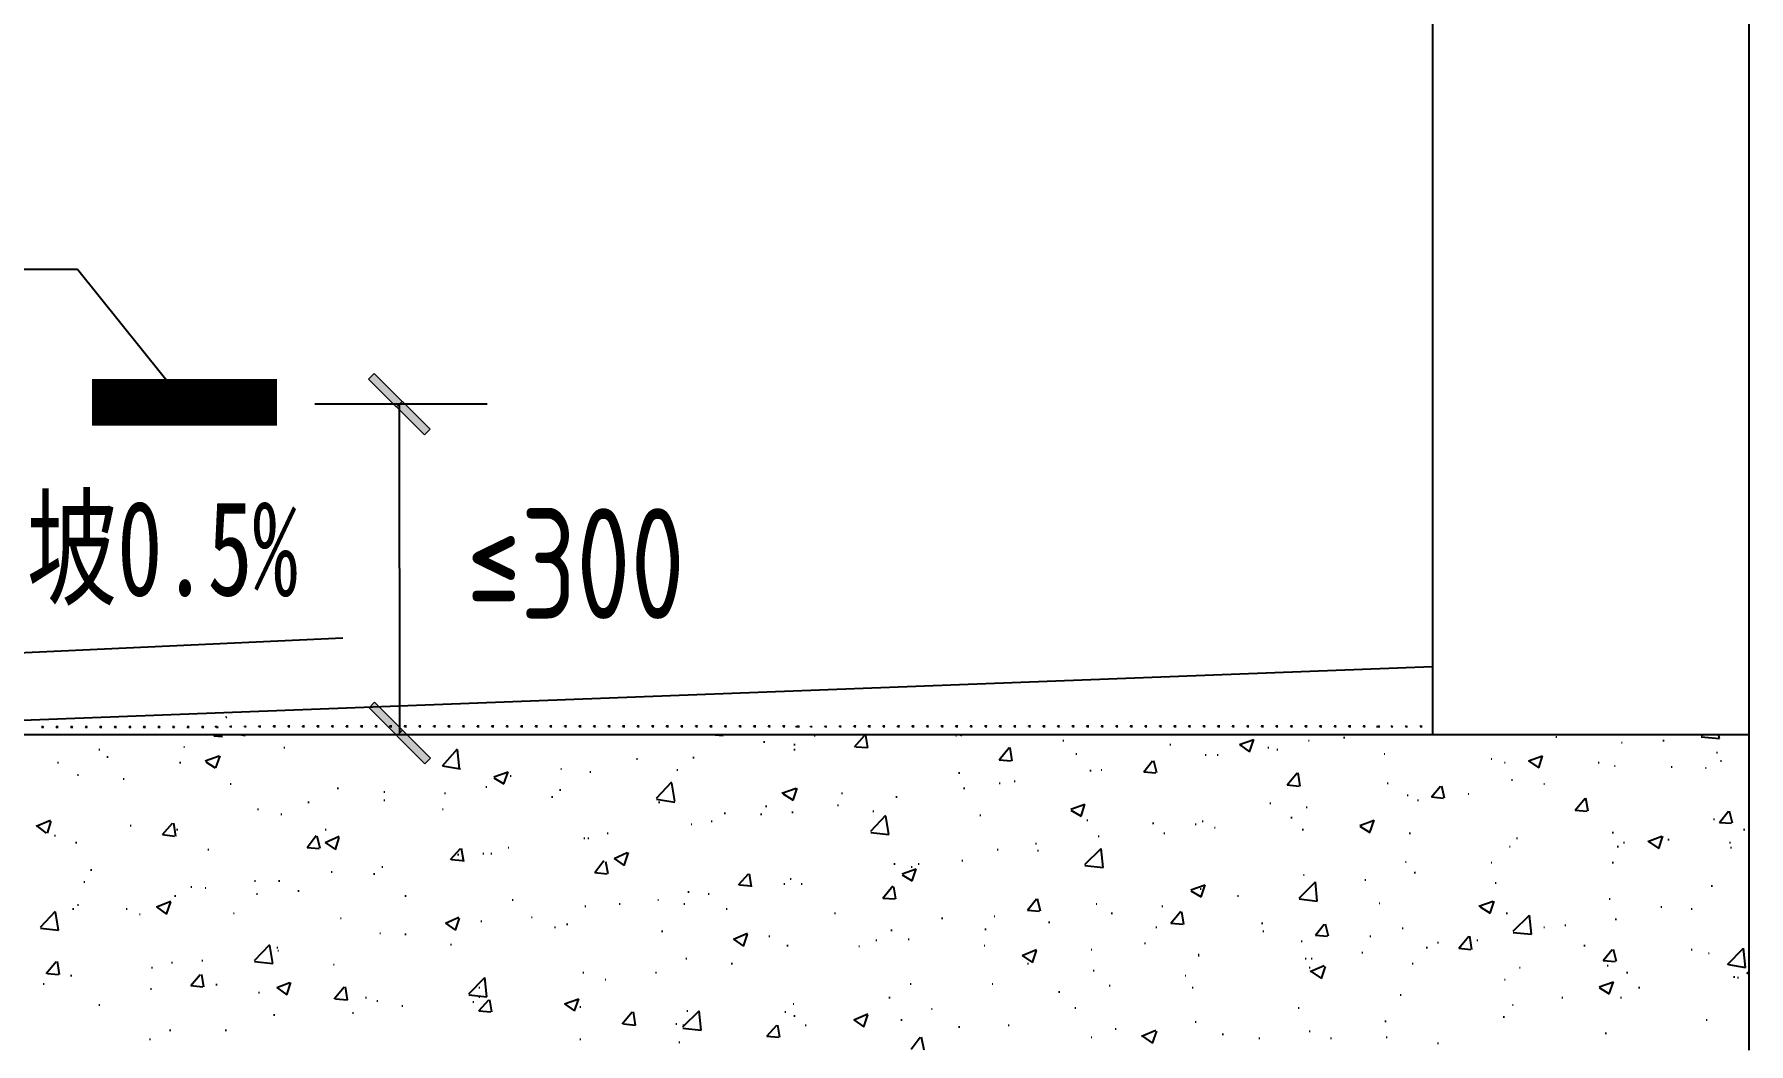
# Model space of a CAD drawing. Extents: x 2969 to 3809, y -1283 to -33.
# Drawn here: x 3132.9 to 3187.1, y -129.2 to -97.2 of the extents above; entities that cross this region are included whole.
import ezdxf
from ezdxf.enums import TextEntityAlignment as Align

# ---------------------------------------------------------------- set-up
doc = ezdxf.new("R2010")
doc.units = 0
doc.header["$LTSCALE"] = 10
for name, color, linetype in [('填充', 8, 'Continuous'), ('尺寸标注', 1, 'Continuous'), ('文字', 3, 'Continuous'), ('标注引线', 3, 'Continuous'), ('爬梯', 4, 'Continuous'), ('轮廓', 7, 'Continuous')]:
    doc.layers.add(name, color=color, linetype=linetype)
doc.styles.add('GJ', font='tssdeng.shx', dxfattribs={"width": 0.75, "bigfont": 'hztxt.shx'})
doc.styles.add('HZTXT', font='仿宋_GB2312_0.ttf', dxfattribs={"width": 0.6, "height": 1.25})

# ---------------------------------------------------------------- blocks, each defined once
blk = doc.blocks.new('K-建筑标记')
at = {"lineweight": 5}
blk.add_hatch(color=256, dxfattribs=at).paths.add_polyline_path([(0.972, 0.795), (0.795, 0.972), (-0.972, -0.795), (-0.795, -0.972)])
blk.add_lwpolyline([(-0.795, -0.972), (-0.972, -0.795), (0.795, 0.972), (0.972, 0.795)], close=True, dxfattribs=at)
blk.add_lwpolyline([(0.088, -0.088), (-0.088, 0.088)], dxfattribs=at)

msp = doc.modelspace()

# ---------------------------------------------------------------- linework, layer by layer
at = {"layer": '填充'}
for p, q in [((3133.099, -119.15), (3133.09, -119.134)), ((3133.09, -119.152), (3133.148, -119.152)), ((3133.112, -119.138), (3133.112, -119.115)), ((3133.119, -119.138), (3133.119, -119.11)), ((3133.126, -119.138), (3133.126, -119.115)), ((3133.132, -119.146), (3133.141, -119.131)), ((3133.56, -119.15), (3133.551, -119.134)), ((3133.551, -119.152), (3133.608, -119.152)), ((3133.572, -119.138), (3133.572, -119.115)), ((3133.58, -119.138), (3133.58, -119.11)), ((3133.587, -119.138), (3133.587, -119.115)), ((3133.593, -119.146), (3133.602, -119.131)), ((3134.02, -119.15), (3134.011, -119.134)), ((3134.011, -119.152), (3134.069, -119.152)), ((3134.033, -119.138), (3134.033, -119.115)), ((3134.04, -119.138), (3134.04, -119.11)), ((3134.047, -119.138), (3134.047, -119.115)), ((3134.053, -119.146), (3134.063, -119.131)), ((3134.481, -119.15), (3134.472, -119.134)), ((3134.472, -119.152), (3134.53, -119.152)), ((3134.494, -119.138), (3134.494, -119.115)), ((3134.501, -119.138), (3134.501, -119.11)), ((3134.508, -119.138), (3134.508, -119.115)), ((3134.514, -119.146), (3134.523, -119.131)), ((3134.942, -119.15), (3134.932, -119.134)), ((3134.933, -119.152), (3134.99, -119.152)), ((3134.954, -119.138), (3134.954, -119.115)), ((3134.961, -119.138), (3134.961, -119.11)), ((3134.969, -119.138), (3134.969, -119.115)), ((3134.975, -119.146), (3134.984, -119.131)), ((3135.402, -119.15), (3135.393, -119.134)), ((3135.393, -119.152), (3135.451, -119.152)), ((3135.415, -119.138), (3135.415, -119.115)), ((3135.422, -119.138), (3135.422, -119.11)), ((3135.429, -119.138), (3135.429, -119.115)), ((3135.435, -119.146), (3135.444, -119.131)), ((3135.863, -119.15), (3135.854, -119.134)), ((3135.854, -119.152), (3135.911, -119.152)), ((3135.875, -119.138), (3135.875, -119.115)), ((3135.883, -119.138), (3135.883, -119.11)), ((3135.89, -119.138), (3135.89, -119.115)), ((3135.896, -119.146), (3135.905, -119.131)), ((3136.323, -119.15), (3136.314, -119.134)), ((3136.314, -119.152), (3136.372, -119.152)), ((3136.336, -119.138), (3136.336, -119.115)), ((3136.343, -119.138), (3136.343, -119.11)), ((3136.35, -119.138), (3136.35, -119.115)), ((3136.356, -119.146), (3136.366, -119.131)), ((3136.784, -119.15), (3136.775, -119.134)), ((3136.775, -119.152), (3136.833, -119.152)), ((3136.797, -119.138), (3136.797, -119.115)), ((3136.804, -119.138), (3136.804, -119.11)), ((3136.811, -119.138), (3136.811, -119.115)), ((3136.817, -119.146), (3136.826, -119.131)), ((3137.245, -119.15), (3137.235, -119.134)), ((3137.236, -119.152), (3137.293, -119.152)), ((3137.257, -119.138), (3137.257, -119.115)), ((3137.264, -119.138), (3137.264, -119.11)), ((3137.272, -119.138), (3137.272, -119.115)), ((3137.278, -119.146), (3137.287, -119.131)), ((3137.705, -119.15), (3137.696, -119.134)), ((3137.696, -119.152), (3137.754, -119.152)), ((3137.718, -119.138), (3137.718, -119.115)), ((3137.725, -119.138), (3137.725, -119.11)), ((3137.732, -119.138), (3137.732, -119.115)), ((3137.738, -119.146), (3137.748, -119.131)), ((3138.166, -119.15), (3138.157, -119.134)), ((3138.157, -119.152), (3138.214, -119.152)), ((3138.178, -119.138), (3138.178, -119.115)), ((3138.186, -119.138), (3138.186, -119.11)), ((3138.193, -119.138), (3138.193, -119.115)), ((3138.199, -119.146), (3138.208, -119.131)), ((3138.581, -119.126), (3138.639, -119.126)), ((3138.591, -119.124), (3138.589, -119.121)), ((3138.627, -119.15), (3138.617, -119.134)), ((3138.617, -119.152), (3138.675, -119.152)), ((3138.639, -119.138), (3138.639, -119.126)), ((3138.646, -119.138), (3138.646, -119.129)), ((3138.653, -119.138), (3138.653, -119.133)), ((3138.66, -119.146), (3138.664, -119.138)), ((3138.946, -118.847), (3138.924, -118.847)), ((3138.925, -118.834), (3138.925, -118.811)), ((3138.937, -118.845), (3138.946, -118.829)), ((3139.042, -119.126), (3139.1, -119.126)), ((3139.051, -119.124), (3139.045, -119.113)), ((3139.084, -119.12), (3139.089, -119.112)), ((3139.512, -119.124), (3139.503, -119.108)), ((3139.503, -119.126), (3139.56, -119.126)), ((3139.524, -119.112), (3139.524, -119.105)), ((3139.531, -119.112), (3139.531, -119.105)), ((3139.539, -119.112), (3139.539, -119.105)), ((3139.545, -119.12), (3139.554, -119.104)), ((3139.972, -119.124), (3139.963, -119.108)), ((3139.963, -119.126), (3140.021, -119.126)), ((3139.985, -119.112), (3139.985, -119.097)), ((3139.992, -119.112), (3139.992, -119.097)), ((3139.999, -119.112), (3139.999, -119.097)), ((3140.005, -119.12), (3140.015, -119.104)), ((3140.433, -119.124), (3140.424, -119.108)), ((3140.424, -119.126), (3140.481, -119.126)), ((3140.445, -119.112), (3140.445, -119.089)), ((3140.453, -119.112), (3140.453, -119.089)), ((3140.46, -119.112), (3140.46, -119.089)), ((3140.466, -119.12), (3140.475, -119.104)), ((3140.894, -119.124), (3140.884, -119.108)), ((3140.885, -119.126), (3140.942, -119.126)), ((3140.906, -119.112), (3140.906, -119.089)), ((3140.913, -119.112), (3140.913, -119.084)), ((3140.92, -119.112), (3140.92, -119.089)), ((3140.927, -119.12), (3140.936, -119.104)), ((3141.354, -119.124), (3141.345, -119.108)), ((3141.345, -119.126), (3141.403, -119.126)), ((3141.367, -119.112), (3141.367, -119.089)), ((3141.374, -119.112), (3141.374, -119.084)), ((3141.381, -119.112), (3141.381, -119.089)), ((3141.387, -119.12), (3141.396, -119.104)), ((3141.815, -119.124), (3141.806, -119.108)), ((3141.806, -119.126), (3141.863, -119.126)), ((3141.827, -119.112), (3141.827, -119.089)), ((3141.835, -119.112), (3141.835, -119.084)), ((3141.842, -119.112), (3141.842, -119.089)), ((3141.848, -119.12), (3141.857, -119.104)), ((3142.275, -119.124), (3142.266, -119.108)), ((3142.266, -119.126), (3142.324, -119.126)), ((3142.288, -119.112), (3142.288, -119.089)), ((3142.295, -119.112), (3142.295, -119.084)), ((3142.302, -119.112), (3142.302, -119.089)), ((3142.308, -119.12), (3142.318, -119.104)), ((3142.736, -119.124), (3142.727, -119.108)), ((3142.727, -119.126), (3142.785, -119.126)), ((3142.749, -119.112), (3142.749, -119.089)), ((3142.756, -119.112), (3142.756, -119.084)), ((3142.763, -119.112), (3142.763, -119.089)), ((3142.769, -119.12), (3142.778, -119.104)), ((3143.197, -119.124), (3143.187, -119.108)), ((3143.188, -119.126), (3143.245, -119.126)), ((3143.209, -119.112), (3143.209, -119.089)), ((3143.216, -119.112), (3143.216, -119.084)), ((3143.224, -119.112), (3143.224, -119.089)), ((3143.23, -119.12), (3143.239, -119.104)), ((3143.657, -119.124), (3143.648, -119.108)), ((3143.648, -119.126), (3143.706, -119.126)), ((3143.67, -119.112), (3143.67, -119.089)), ((3143.677, -119.112), (3143.677, -119.084)), ((3143.684, -119.112), (3143.684, -119.089)), ((3143.69, -119.12), (3143.699, -119.104)), ((3144.118, -119.124), (3144.109, -119.108)), ((3144.109, -119.126), (3144.166, -119.126)), ((3144.13, -119.112), (3144.13, -119.089)), ((3144.138, -119.112), (3144.138, -119.084)), ((3144.145, -119.112), (3144.145, -119.089)), ((3144.151, -119.12), (3144.16, -119.104)), ((3144.578, -119.124), (3144.569, -119.108)), ((3144.569, -119.126), (3144.627, -119.126)), ((3144.591, -119.112), (3144.591, -119.089)), ((3144.598, -119.112), (3144.598, -119.084)), ((3144.605, -119.112), (3144.605, -119.089)), ((3144.611, -119.12), (3144.621, -119.104)), ((3145.039, -119.124), (3145.03, -119.108)), ((3145.03, -119.126), (3145.088, -119.126)), ((3145.052, -119.112), (3145.052, -119.089)), ((3145.059, -119.112), (3145.059, -119.084)), ((3145.066, -119.112), (3145.066, -119.089)), ((3145.072, -119.12), (3145.081, -119.104)), ((3145.5, -119.124), (3145.49, -119.108)), ((3145.491, -119.126), (3145.548, -119.126)), ((3145.512, -119.112), (3145.512, -119.089)), ((3145.519, -119.112), (3145.519, -119.084)), ((3145.527, -119.112), (3145.527, -119.089)), ((3145.533, -119.12), (3145.542, -119.104)), ((3145.96, -119.124), (3145.951, -119.108)), ((3145.951, -119.126), (3146.009, -119.126)), ((3145.973, -119.112), (3145.973, -119.089)), ((3145.98, -119.112), (3145.98, -119.084)), ((3145.987, -119.112), (3145.987, -119.089)), ((3145.993, -119.12), (3146.002, -119.104)), ((3146.421, -119.124), (3146.412, -119.108)), ((3146.412, -119.126), (3146.469, -119.126)), ((3146.433, -119.112), (3146.433, -119.089)), ((3146.441, -119.112), (3146.441, -119.084)), ((3146.448, -119.112), (3146.448, -119.089)), ((3146.454, -119.12), (3146.463, -119.104)), ((3146.881, -119.124), (3146.872, -119.108)), ((3146.872, -119.126), (3146.93, -119.126)), ((3146.894, -119.112), (3146.894, -119.089)), ((3146.901, -119.112), (3146.901, -119.084)), ((3146.908, -119.112), (3146.908, -119.089)), ((3146.914, -119.12), (3146.924, -119.104)), ((3147.342, -119.124), (3147.333, -119.108)), ((3147.333, -119.126), (3147.391, -119.126)), ((3147.355, -119.112), (3147.355, -119.089)), ((3147.362, -119.112), (3147.362, -119.084)), ((3147.369, -119.112), (3147.369, -119.089)), ((3147.375, -119.12), (3147.384, -119.104)), ((3147.803, -119.124), (3147.793, -119.108)), ((3147.794, -119.126), (3147.851, -119.126)), ((3147.815, -119.112), (3147.815, -119.089)), ((3147.822, -119.112), (3147.822, -119.084)), ((3147.83, -119.112), (3147.83, -119.089)), ((3147.836, -119.12), (3147.845, -119.104)), ((3148.263, -119.124), (3148.254, -119.108)), ((3148.254, -119.126), (3148.312, -119.126)), ((3148.276, -119.112), (3148.276, -119.089)), ((3148.283, -119.112), (3148.283, -119.084)), ((3148.29, -119.112), (3148.29, -119.089)), ((3148.296, -119.12), (3148.306, -119.104)), ((3148.724, -119.124), (3148.715, -119.108)), ((3148.715, -119.126), (3148.772, -119.126)), ((3148.736, -119.112), (3148.736, -119.089)), ((3148.744, -119.112), (3148.744, -119.084)), ((3148.751, -119.112), (3148.751, -119.089)), ((3148.757, -119.12), (3148.766, -119.104)), ((3149.185, -119.124), (3149.175, -119.108)), ((3149.175, -119.126), (3149.233, -119.126)), ((3149.197, -119.112), (3149.197, -119.089)), ((3149.204, -119.112), (3149.204, -119.084)), ((3149.211, -119.112), (3149.211, -119.089)), ((3149.218, -119.12), (3149.227, -119.104)), ((3149.645, -119.124), (3149.636, -119.108)), ((3149.636, -119.126), (3149.694, -119.126)), ((3149.658, -119.112), (3149.658, -119.089)), ((3149.665, -119.112), (3149.665, -119.084)), ((3149.672, -119.112), (3149.672, -119.089)), ((3149.678, -119.12), (3149.687, -119.104)), ((3150.106, -119.124), (3150.097, -119.108)), ((3150.097, -119.126), (3150.154, -119.126)), ((3150.118, -119.112), (3150.118, -119.089)), ((3150.125, -119.112), (3150.125, -119.084)), ((3150.133, -119.112), (3150.133, -119.089)), ((3150.139, -119.12), (3150.148, -119.104)), ((3150.566, -119.124), (3150.557, -119.108)), ((3150.557, -119.126), (3150.615, -119.126)), ((3150.579, -119.112), (3150.579, -119.089)), ((3150.586, -119.112), (3150.586, -119.084)), ((3150.593, -119.112), (3150.593, -119.089)), ((3150.599, -119.12), (3150.609, -119.104)), ((3151.027, -119.124), (3151.018, -119.108)), ((3151.018, -119.126), (3151.075, -119.126)), ((3151.039, -119.112), (3151.039, -119.089)), ((3151.047, -119.112), (3151.047, -119.084)), ((3151.054, -119.112), (3151.054, -119.089)), ((3151.06, -119.12), (3151.069, -119.104)), ((3151.488, -119.124), (3151.478, -119.108)), ((3151.478, -119.126), (3151.536, -119.126)), ((3151.5, -119.112), (3151.5, -119.089)), ((3151.507, -119.112), (3151.507, -119.084)), ((3151.514, -119.112), (3151.514, -119.089)), ((3151.521, -119.12), (3151.53, -119.104)), ((3151.948, -119.124), (3151.939, -119.108)), ((3151.939, -119.126), (3151.997, -119.126)), ((3151.961, -119.112), (3151.961, -119.089)), ((3151.968, -119.112), (3151.968, -119.084)), ((3151.975, -119.112), (3151.975, -119.089)), ((3151.981, -119.12), (3151.99, -119.104)), ((3152.409, -119.124), (3152.4, -119.108)), ((3152.4, -119.126), (3152.457, -119.126)), ((3152.421, -119.112), (3152.421, -119.089)), ((3152.428, -119.112), (3152.428, -119.084)), ((3152.436, -119.112), (3152.436, -119.089)), ((3152.442, -119.12), (3152.451, -119.104)), ((3152.869, -119.124), (3152.86, -119.108)), ((3152.86, -119.126), (3152.918, -119.126)), ((3152.882, -119.112), (3152.882, -119.089)), ((3152.889, -119.112), (3152.889, -119.084)), ((3152.896, -119.112), (3152.896, -119.089)), ((3152.902, -119.12), (3152.912, -119.104)), ((3153.33, -119.124), (3153.321, -119.108)), ((3153.321, -119.126), (3153.378, -119.126)), ((3153.343, -119.112), (3153.343, -119.089)), ((3153.35, -119.112), (3153.35, -119.084)), ((3153.357, -119.112), (3153.357, -119.089)), ((3153.363, -119.12), (3153.372, -119.104)), ((3153.791, -119.124), (3153.781, -119.108)), ((3153.782, -119.126), (3153.839, -119.126)), ((3153.803, -119.112), (3153.803, -119.089)), ((3153.81, -119.112), (3153.81, -119.084)), ((3153.818, -119.112), (3153.818, -119.089)), ((3153.824, -119.12), (3153.833, -119.104)), ((3154.251, -119.124), (3154.242, -119.108)), ((3154.242, -119.126), (3154.3, -119.126)), ((3154.264, -119.112), (3154.264, -119.089)), ((3154.271, -119.112), (3154.271, -119.084)), ((3154.278, -119.112), (3154.278, -119.089)), ((3154.284, -119.12), (3154.293, -119.104)), ((3154.712, -119.124), (3154.703, -119.108)), ((3154.703, -119.126), (3154.76, -119.126)), ((3154.724, -119.112), (3154.724, -119.089)), ((3154.732, -119.112), (3154.732, -119.084)), ((3154.739, -119.112), (3154.739, -119.089)), ((3154.745, -119.12), (3154.754, -119.104)), ((3155.172, -119.124), (3155.163, -119.108)), ((3155.163, -119.126), (3155.221, -119.126)), ((3155.185, -119.112), (3155.185, -119.089)), ((3155.192, -119.112), (3155.192, -119.084)), ((3155.199, -119.112), (3155.199, -119.089)), ((3155.205, -119.12), (3155.215, -119.104)), ((3155.633, -119.124), (3155.624, -119.108)), ((3155.624, -119.126), (3155.682, -119.126)), ((3155.646, -119.112), (3155.646, -119.089)), ((3155.653, -119.112), (3155.653, -119.084)), ((3155.66, -119.112), (3155.66, -119.089)), ((3155.666, -119.12), (3155.675, -119.104)), ((3156.094, -119.124), (3156.084, -119.108)), ((3156.085, -119.126), (3156.142, -119.126)), ((3156.106, -119.112), (3156.106, -119.089)), ((3156.113, -119.112), (3156.113, -119.084)), ((3156.121, -119.112), (3156.121, -119.089)), ((3156.127, -119.12), (3156.136, -119.104)), ((3156.554, -119.124), (3156.545, -119.108)), ((3156.545, -119.126), (3156.603, -119.126)), ((3156.567, -119.112), (3156.567, -119.089)), ((3156.574, -119.112), (3156.574, -119.084)), ((3156.581, -119.112), (3156.581, -119.089)), ((3156.587, -119.12), (3156.596, -119.104)), ((3156.948, -119.126), (3157.006, -119.126)), ((3156.957, -119.124), (3156.956, -119.121)), ((3157.015, -119.124), (3157.006, -119.108)), ((3157.006, -119.126), (3157.063, -119.126)), ((3157.027, -119.112), (3157.027, -119.1)), ((3157.035, -119.112), (3157.035, -119.103)), ((3157.042, -119.112), (3157.042, -119.107)), ((3157.048, -119.12), (3157.053, -119.112)), ((3157.409, -119.126), (3157.466, -119.126)), ((3157.418, -119.124), (3157.412, -119.113)), ((3157.451, -119.12), (3157.455, -119.112)), ((3157.878, -119.124), (3157.869, -119.108)), ((3157.869, -119.126), (3157.927, -119.126)), ((3157.891, -119.112), (3157.891, -119.105)), ((3157.898, -119.112), (3157.898, -119.105)), ((3157.905, -119.112), (3157.905, -119.105)), ((3157.912, -119.12), (3157.921, -119.104)), ((3158.339, -119.124), (3158.33, -119.108)), ((3158.33, -119.126), (3158.388, -119.126)), ((3158.352, -119.112), (3158.352, -119.097)), ((3158.359, -119.112), (3158.359, -119.097)), ((3158.366, -119.112), (3158.366, -119.097)), ((3158.372, -119.12), (3158.381, -119.104)), ((3158.8, -119.124), (3158.79, -119.108)), ((3158.791, -119.126), (3158.848, -119.126)), ((3158.812, -119.112), (3158.812, -119.089)), ((3158.819, -119.112), (3158.819, -119.089)), ((3158.827, -119.112), (3158.827, -119.089)), ((3158.833, -119.12), (3158.842, -119.104)), ((3159.26, -119.124), (3159.251, -119.108)), ((3159.251, -119.126), (3159.309, -119.126)), ((3159.273, -119.112), (3159.273, -119.089)), ((3159.28, -119.112), (3159.28, -119.084)), ((3159.287, -119.112), (3159.287, -119.089)), ((3159.293, -119.12), (3159.303, -119.104)), ((3159.721, -119.124), (3159.712, -119.108)), ((3159.712, -119.126), (3159.769, -119.126)), ((3159.733, -119.112), (3159.733, -119.089)), ((3159.741, -119.112), (3159.741, -119.084)), ((3159.748, -119.112), (3159.748, -119.089)), ((3159.754, -119.12), (3159.763, -119.104)), ((3160.182, -119.124), (3160.172, -119.108)), ((3160.172, -119.126), (3160.23, -119.126)), ((3160.194, -119.112), (3160.194, -119.089)), ((3160.201, -119.112), (3160.201, -119.084)), ((3160.208, -119.112), (3160.208, -119.089)), ((3160.215, -119.12), (3160.224, -119.104)), ((3160.642, -119.124), (3160.633, -119.108)), ((3160.633, -119.126), (3160.691, -119.126)), ((3160.655, -119.112), (3160.655, -119.089)), ((3160.662, -119.112), (3160.662, -119.084)), ((3160.669, -119.112), (3160.669, -119.089)), ((3160.675, -119.12), (3160.684, -119.104)), ((3161.103, -119.124), (3161.094, -119.108)), ((3161.094, -119.126), (3161.151, -119.126)), ((3161.115, -119.112), (3161.115, -119.089)), ((3161.122, -119.112), (3161.122, -119.084)), ((3161.13, -119.112), (3161.13, -119.089)), ((3161.136, -119.12), (3161.145, -119.104)), ((3161.563, -119.124), (3161.554, -119.108)), ((3161.554, -119.126), (3161.612, -119.126)), ((3161.576, -119.112), (3161.576, -119.089)), ((3161.583, -119.112), (3161.583, -119.084)), ((3161.59, -119.112), (3161.59, -119.089)), ((3161.596, -119.12), (3161.606, -119.104)), ((3162.024, -119.124), (3162.015, -119.108)), ((3162.015, -119.126), (3162.072, -119.126)), ((3162.036, -119.112), (3162.036, -119.089)), ((3162.044, -119.112), (3162.044, -119.084)), ((3162.051, -119.112), (3162.051, -119.089)), ((3162.057, -119.12), (3162.066, -119.104)), ((3162.485, -119.124), (3162.475, -119.108)), ((3162.475, -119.126), (3162.533, -119.126)), ((3162.497, -119.112), (3162.497, -119.089)), ((3162.504, -119.112), (3162.504, -119.084)), ((3162.511, -119.112), (3162.511, -119.089)), ((3162.518, -119.12), (3162.527, -119.104)), ((3162.945, -119.124), (3162.936, -119.108)), ((3162.936, -119.126), (3162.994, -119.126)), ((3162.958, -119.112), (3162.958, -119.089)), ((3162.965, -119.112), (3162.965, -119.084)), ((3162.972, -119.112), (3162.972, -119.089)), ((3162.978, -119.12), (3162.987, -119.104)), ((3163.406, -119.124), (3163.397, -119.108)), ((3163.397, -119.126), (3163.454, -119.126)), ((3163.418, -119.112), (3163.418, -119.089)), ((3163.425, -119.112), (3163.425, -119.084)), ((3163.433, -119.112), (3163.433, -119.089)), ((3163.439, -119.12), (3163.448, -119.104)), ((3163.866, -119.124), (3163.857, -119.108)), ((3163.857, -119.126), (3163.915, -119.126)), ((3163.879, -119.112), (3163.879, -119.089)), ((3163.886, -119.112), (3163.886, -119.084)), ((3163.893, -119.112), (3163.893, -119.089)), ((3163.899, -119.12), (3163.909, -119.104)), ((3164.327, -119.124), (3164.318, -119.108)), ((3164.318, -119.126), (3164.375, -119.126)), ((3164.34, -119.112), (3164.34, -119.089)), ((3164.347, -119.112), (3164.347, -119.084)), ((3164.354, -119.112), (3164.354, -119.089)), ((3164.36, -119.12), (3164.369, -119.104)), ((3164.788, -119.124), (3164.778, -119.108)), ((3164.779, -119.126), (3164.836, -119.126)), ((3164.8, -119.112), (3164.8, -119.089)), ((3164.807, -119.112), (3164.807, -119.084)), ((3164.815, -119.112), (3164.815, -119.089)), ((3164.821, -119.12), (3164.83, -119.104)), ((3165.248, -119.124), (3165.239, -119.108)), ((3165.239, -119.126), (3165.297, -119.126)), ((3165.261, -119.112), (3165.261, -119.089)), ((3165.268, -119.112), (3165.268, -119.084)), ((3165.275, -119.112), (3165.275, -119.089)), ((3165.281, -119.12), (3165.29, -119.104)), ((3165.709, -119.124), (3165.7, -119.108)), ((3165.7, -119.126), (3165.757, -119.126)), ((3165.721, -119.112), (3165.721, -119.089)), ((3165.729, -119.112), (3165.729, -119.084)), ((3165.736, -119.112), (3165.736, -119.089)), ((3165.742, -119.12), (3165.751, -119.104)), ((3166.169, -119.124), (3166.16, -119.108)), ((3166.16, -119.126), (3166.218, -119.126)), ((3166.182, -119.112), (3166.182, -119.089)), ((3166.189, -119.112), (3166.189, -119.084)), ((3166.196, -119.112), (3166.196, -119.089)), ((3166.202, -119.12), (3166.212, -119.104)), ((3166.63, -119.124), (3166.621, -119.108)), ((3166.621, -119.126), (3166.679, -119.126)), ((3166.643, -119.112), (3166.643, -119.089)), ((3166.65, -119.112), (3166.65, -119.084)), ((3166.657, -119.112), (3166.657, -119.089)), ((3166.663, -119.12), (3166.672, -119.104)), ((3167.091, -119.124), (3167.081, -119.108)), ((3167.082, -119.126), (3167.139, -119.126)), ((3167.103, -119.112), (3167.103, -119.089)), ((3167.11, -119.112), (3167.11, -119.084)), ((3167.118, -119.112), (3167.118, -119.089)), ((3167.124, -119.12), (3167.133, -119.104)), ((3167.551, -119.124), (3167.542, -119.108)), ((3167.542, -119.126), (3167.6, -119.126)), ((3167.564, -119.112), (3167.564, -119.089)), ((3167.571, -119.112), (3167.571, -119.084)), ((3167.578, -119.112), (3167.578, -119.089)), ((3167.584, -119.12), (3167.593, -119.104)), ((3168.012, -119.124), (3168.003, -119.108)), ((3168.003, -119.126), (3168.06, -119.126)), ((3168.024, -119.112), (3168.024, -119.089)), ((3168.032, -119.112), (3168.032, -119.084)), ((3168.039, -119.112), (3168.039, -119.089)), ((3168.045, -119.12), (3168.054, -119.104)), ((3168.472, -119.124), (3168.463, -119.108)), ((3168.463, -119.126), (3168.521, -119.126)), ((3168.485, -119.112), (3168.485, -119.089)), ((3168.492, -119.112), (3168.492, -119.084)), ((3168.499, -119.112), (3168.499, -119.089)), ((3168.505, -119.12), (3168.515, -119.104)), ((3168.933, -119.124), (3168.924, -119.108)), ((3168.924, -119.126), (3168.982, -119.126)), ((3168.946, -119.112), (3168.946, -119.089)), ((3168.953, -119.112), (3168.953, -119.084)), ((3168.96, -119.112), (3168.96, -119.089)), ((3168.966, -119.12), (3168.975, -119.104)), ((3169.394, -119.124), (3169.384, -119.108)), ((3169.385, -119.126), (3169.442, -119.126)), ((3169.406, -119.112), (3169.406, -119.089)), ((3169.413, -119.112), (3169.413, -119.084)), ((3169.421, -119.112), (3169.421, -119.089)), ((3169.427, -119.12), (3169.436, -119.104)), ((3169.854, -119.124), (3169.845, -119.108)), ((3169.845, -119.126), (3169.903, -119.126)), ((3169.867, -119.112), (3169.867, -119.089)), ((3169.874, -119.112), (3169.874, -119.084)), ((3169.881, -119.112), (3169.881, -119.089)), ((3169.887, -119.12), (3169.897, -119.104)), ((3170.315, -119.124), (3170.306, -119.108)), ((3170.306, -119.126), (3170.363, -119.126)), ((3170.327, -119.112), (3170.327, -119.089)), ((3170.335, -119.112), (3170.335, -119.084)), ((3170.342, -119.112), (3170.342, -119.089)), ((3170.348, -119.12), (3170.357, -119.104)), ((3170.775, -119.124), (3170.766, -119.108)), ((3170.766, -119.126), (3170.824, -119.126)), ((3170.788, -119.112), (3170.788, -119.089)), ((3170.795, -119.112), (3170.795, -119.084)), ((3170.802, -119.112), (3170.802, -119.089)), ((3170.809, -119.12), (3170.818, -119.104)), ((3171.236, -119.124), (3171.227, -119.108)), ((3171.227, -119.126), (3171.285, -119.126)), ((3171.249, -119.112), (3171.249, -119.089)), ((3171.256, -119.112), (3171.256, -119.084)), ((3171.263, -119.112), (3171.263, -119.089)), ((3171.269, -119.12), (3171.278, -119.104)), ((3171.697, -119.124), (3171.687, -119.108)), ((3171.688, -119.126), (3171.745, -119.126)), ((3171.709, -119.112), (3171.709, -119.089)), ((3171.716, -119.112), (3171.716, -119.084)), ((3171.724, -119.112), (3171.724, -119.089)), ((3171.73, -119.12), (3171.739, -119.104)), ((3172.157, -119.124), (3172.148, -119.108)), ((3172.148, -119.126), (3172.206, -119.126)), ((3172.17, -119.112), (3172.17, -119.089)), ((3172.177, -119.112), (3172.177, -119.084)), ((3172.184, -119.112), (3172.184, -119.089)), ((3172.19, -119.12), (3172.2, -119.104)), ((3172.618, -119.124), (3172.609, -119.108)), ((3172.609, -119.126), (3172.666, -119.126)), ((3172.63, -119.112), (3172.63, -119.089)), ((3172.638, -119.112), (3172.638, -119.084)), ((3172.645, -119.112), (3172.645, -119.089)), ((3172.651, -119.12), (3172.66, -119.104)), ((3173.079, -119.124), (3173.069, -119.108)), ((3173.069, -119.126), (3173.127, -119.126)), ((3173.091, -119.112), (3173.091, -119.089)), ((3173.098, -119.112), (3173.098, -119.084)), ((3173.105, -119.112), (3173.105, -119.089)), ((3173.112, -119.12), (3173.121, -119.104)), ((3173.539, -119.124), (3173.53, -119.108)), ((3173.53, -119.126), (3173.588, -119.126)), ((3173.552, -119.112), (3173.552, -119.089)), ((3173.559, -119.112), (3173.559, -119.084)), ((3173.566, -119.112), (3173.566, -119.089)), ((3173.572, -119.12), (3173.581, -119.104)), ((3174, -119.124), (3173.991, -119.108)), ((3173.991, -119.126), (3174.048, -119.126)), ((3174.012, -119.112), (3174.012, -119.089)), ((3174.019, -119.112), (3174.019, -119.084)), ((3174.027, -119.112), (3174.027, -119.089)), ((3174.033, -119.12), (3174.042, -119.104)), ((3174.46, -119.124), (3174.451, -119.108)), ((3174.451, -119.126), (3174.509, -119.126)), ((3174.473, -119.112), (3174.473, -119.089)), ((3174.48, -119.112), (3174.48, -119.084)), ((3174.487, -119.112), (3174.487, -119.089)), ((3174.493, -119.12), (3174.503, -119.104)), ((3174.921, -119.124), (3174.912, -119.108)), ((3174.912, -119.126), (3174.969, -119.126)), ((3174.933, -119.112), (3174.933, -119.089)), ((3174.941, -119.112), (3174.941, -119.084)), ((3174.948, -119.112), (3174.948, -119.089)), ((3174.954, -119.12), (3174.963, -119.104)), ((3175.324, -119.124), (3175.382, -119.124)), ((3175.333, -119.122), (3175.331, -119.119)), ((3175.382, -119.124), (3175.372, -119.108)), ((3175.373, -119.126), (3175.43, -119.126)), ((3175.394, -119.112), (3175.394, -119.1)), ((3175.401, -119.112), (3175.401, -119.103)), ((3175.408, -119.112), (3175.408, -119.107)), ((3175.415, -119.12), (3175.419, -119.112)), ((3175.785, -119.124), (3175.842, -119.124)), ((3175.794, -119.122), (3175.787, -119.111)), ((3175.827, -119.119), (3175.831, -119.111)), ((3176.254, -119.122), (3176.245, -119.106)), ((3176.245, -119.124), (3176.303, -119.124)), ((3176.267, -119.111), (3176.267, -119.103)), ((3176.274, -119.111), (3176.274, -119.103)), ((3176.281, -119.111), (3176.281, -119.103)), ((3176.287, -119.119), (3176.297, -119.103)), ((3176.715, -119.122), (3176.706, -119.106)), ((3176.706, -119.124), (3176.763, -119.124)), ((3176.727, -119.111), (3176.727, -119.095)), ((3176.735, -119.111), (3176.735, -119.095)), ((3176.742, -119.111), (3176.742, -119.095)), ((3176.748, -119.119), (3176.757, -119.103)), ((3138.53, -119.424), (3138.805, -119.449)), ((3138.531, -119.422), (3138.568, -119.377))]:
    msp.add_line(p, q, dxfattribs=at)
for points in [[(3134.896, -119.855), (3134.932, -119.855)], [(3137.587, -119.768), (3137.612, -119.768)], [(3139.345, -119.377), (3139.53, -119.414)], [(3139.53, -119.414), (3139.53, -119.377)], [(3140.752, -119.794), (3140.778, -119.794)], [(3145.767, -120.369), (3146.246, -119.83)], [(3146.308, -120.463), (3146.246, -119.855)], [(3154.271, -119.377), (3154.652, -119.414)], [(3154.684, -119.414), (3154.684, -119.377)], [(3155.932, -119.609), (3155.968, -119.609)], [(3156.889, -119.696), (3156.925, -119.696)], [(3156.889, -119.855), (3156.925, -119.855)], [(3157.535, -119.414), (3157.56, -119.414)], [(3158.808, -119.768), (3159.127, -119.414)], [(3158.844, -119.768), (3159.224, -119.794)], [(3159.224, -119.794), (3159.163, -119.414)], [(3162.009, -119.414), (3162.038, -119.414)], [(3162.136, -119.377), (3162.198, -119.414)], [(3162.198, -119.414), (3162.198, -119.377)], [(3163.384, -120.181), (3163.699, -119.794)], [(3163.797, -120.21), (3163.735, -119.794)], [(3165.4, -119.573), (3165.425, -119.573)], [(3168.787, -119.696), (3168.812, -119.696)], [(3170.992, -119.696), (3171.441, -119.537)], [(3170.992, -119.696), (3171.307, -119.928)], [(3171.307, -119.928), (3171.441, -119.537)], [(3171.884, -119.794), (3171.92, -119.794)], [(3172.174, -119.855), (3172.203, -119.855)], [(3173.167, -119.573), (3173.193, -119.573)], [(3174.281, -119.475), (3174.317, -119.475)], [(3180.996, -119.45), (3181.029, -119.45)], [(3183.074, -119.634), (3183.1, -119.634)], [(3184.384, -119.573), (3184.42, -119.573)], [(3185.594, -119.414), (3185.667, -119.377)], [(3185.594, -119.45), (3186.171, -119.511)], [(3186.171, -119.511), (3186.142, -119.377)], [(3133.587, -120.272), (3133.623, -120.272)], [(3135.153, -120.083), (3135.189, -120.083)], [(3137.452, -120.272), (3137.489, -120.272)], [(3138.257, -120.21), (3138.7, -120.051)], [(3138.283, -120.243), (3138.577, -120.438)], [(3138.602, -120.438), (3138.736, -120.051)], [(3145.767, -120.369), (3146.344, -120.463)], [(3151.907, -120.149), (3151.935, -120.149)], [(3153.694, -120.112), (3153.731, -120.112)], [(3163.384, -120.181), (3163.761, -120.21)], [(3165.813, -119.989), (3165.842, -119.989)], [(3167.956, -120.561), (3168.239, -120.21)], [(3168.37, -120.597), (3168.275, -120.21)], [(3169.9, -120.022), (3169.936, -120.022)], [(3170.281, -120.022), (3170.317, -120.022)], [(3175.564, -119.989), (3175.59, -119.989)], [(3178.951, -120.149), (3178.976, -120.149)], [(3179.368, -120.272), (3179.394, -120.272)], [(3180.13, -120.21), (3180.579, -120.051)], [(3180.13, -120.21), (3180.456, -120.438)], [(3180.456, -120.438), (3180.579, -120.051)], [(3182.338, -120.272), (3182.367, -120.272)], [(3182.853, -120.369), (3182.878, -120.369)], [(3184.641, -120.402), (3184.677, -120.402)], [(3186.08, -119.953), (3186.11, -119.953)], [(3186.207, -120.21), (3186.24, -120.21)], [(3134.225, -120.659), (3134.258, -120.659)], [(3135.665, -120.782), (3135.701, -120.782)], [(3139.055, -120.941), (3139.088, -120.941)], [(3147.395, -120.721), (3147.849, -120.561)], [(3147.395, -120.757), (3147.715, -120.941)], [(3147.715, -120.941), (3147.849, -120.561)], [(3147.91, -120.684), (3147.943, -120.684)], [(3149.51, -120.463), (3149.539, -120.463)], [(3150.431, -120.561), (3150.467, -120.561)], [(3152.545, -121.394), (3153.023, -120.88)], [(3153.121, -121.488), (3153.023, -120.916)], [(3153.183, -120.5), (3153.216, -120.5)], [(3162.1, -120.597), (3162.136, -120.597)], [(3163.384, -120.916), (3163.416, -120.916)], [(3163.859, -120.855), (3163.895, -120.855)], [(3166.256, -120.525), (3166.292, -120.525)], [(3166.611, -120.5), (3166.636, -120.5)], [(3167.956, -120.561), (3168.337, -120.597)], [(3172.493, -120.978), (3172.812, -120.597)], [(3172.91, -121.014), (3172.848, -120.597)], [(3175.662, -120.916), (3175.688, -120.916)], [(3179.589, -120.818), (3179.626, -120.818)], [(3180.616, -120.941), (3180.641, -120.941)], [(3185.729, -120.438), (3185.754, -120.438)], [(3142.442, -121.075), (3142.478, -121.075)], [(3143.911, -121.198), (3143.947, -121.198)], [(3143.911, -121.455), (3143.947, -121.455)], [(3145.829, -121.235), (3145.865, -121.235)], [(3147.138, -121.039), (3147.174, -121.039)], [(3149.219, -121.358), (3149.256, -121.358)], [(3149.477, -121.137), (3149.51, -121.137)], [(3152.545, -121.427), (3153.121, -121.517)], [(3156.508, -121.235), (3156.958, -121.075)], [(3156.545, -121.26), (3156.864, -121.455)], [(3156.864, -121.455), (3156.987, -121.075)], [(3158.394, -121.235), (3158.427, -121.235)], [(3160.117, -121.358), (3160.153, -121.358)], [(3162.26, -121.075), (3162.292, -121.075)], [(3172.493, -120.978), (3172.874, -121.014)], [(3176.297, -121.296), (3176.326, -121.296)], [(3176.616, -121.455), (3176.652, -121.455)], [(3177.058, -121.358), (3177.352, -121.014)], [(3177.058, -121.358), (3177.446, -121.394)], [(3177.475, -121.394), (3177.385, -121.014)], [(3178.219, -121.26), (3178.244, -121.26)], [(3181.606, -121.77), (3181.925, -121.394)], [(3182.022, -121.807), (3181.95, -121.394)], [(3139.922, -121.745), (3139.947, -121.745)], [(3140.654, -121.904), (3140.683, -121.904)], [(3141.514, -121.517), (3141.55, -121.517)], [(3145.767, -121.745), (3145.796, -121.745)], [(3152.606, -121.517), (3152.643, -121.517)], [(3154.684, -121.868), (3154.721, -121.868)], [(3155.837, -121.904), (3155.87, -121.904)], [(3155.994, -121.647), (3156.03, -121.647)], [(3156.827, -121.843), (3156.864, -121.843)], [(3158.267, -121.615), (3158.296, -121.615)], [(3159.322, -122.444), (3159.797, -121.93)], [(3159.384, -121.807), (3159.42, -121.807)], [(3159.895, -122.542), (3159.797, -121.966)], [(3162.771, -121.93), (3162.807, -121.93)], [(3165.646, -121.745), (3166.096, -121.586)], [(3165.646, -121.77), (3165.973, -121.966)], [(3165.973, -121.966), (3166.096, -121.586)], [(3171.945, -121.55), (3171.982, -121.55)], [(3172.616, -122.002), (3172.653, -122.002)], [(3173.095, -121.677), (3173.131, -121.677)], [(3181.606, -121.77), (3181.986, -121.807)], [(3186.171, -122.161), (3186.461, -121.807)], [(3186.584, -122.187), (3186.49, -121.807)], [(3132.916, -122.285), (3133.366, -122.089)], [(3132.949, -122.285), (3133.231, -122.505)], [(3133.268, -122.505), (3133.391, -122.125)], [(3133.489, -122.574), (3133.525, -122.574)], [(3135.886, -122.259), (3135.922, -122.259)], [(3136.912, -122.542), (3137.231, -122.187)], [(3136.912, -122.542), (3137.293, -122.603)], [(3137.329, -122.603), (3137.267, -122.187)], [(3137.354, -122.383), (3137.391, -122.383)], [(3141.488, -122.955), (3141.771, -122.574)], [(3142.061, -122.383), (3142.087, -122.383)], [(3150.978, -122.505), (3151.007, -122.505)], [(3153.633, -122.223), (3153.658, -122.223)], [(3154.271, -122.125), (3154.307, -122.125)], [(3159.322, -122.48), (3159.895, -122.542)], [(3166.162, -122.089), (3166.194, -122.089)], [(3168.239, -122.187), (3168.275, -122.187)], [(3168.591, -122.505), (3168.627, -122.505)], [(3169.585, -122.223), (3169.617, -122.223)], [(3169.806, -122.125), (3169.839, -122.125)], [(3170.194, -122.321), (3170.219, -122.321)], [(3172.972, -122.383), (3173.008, -122.383)], [(3174.796, -122.259), (3175.245, -122.089)], [(3174.796, -122.285), (3175.111, -122.48)], [(3175.111, -122.48), (3175.245, -122.089)], [(3176.358, -122.505), (3176.395, -122.505)], [(3182.78, -122.48), (3182.817, -122.48)], [(3185.986, -122.064), (3186.012, -122.064)], [(3186.171, -122.161), (3186.559, -122.187)], [(3186.94, -122.383), (3186.976, -122.383)], [(3134.163, -122.795), (3134.196, -122.795)], [(3138.348, -123.016), (3138.381, -123.016)], [(3141.488, -122.955), (3141.865, -122.991)], [(3141.902, -122.991), (3141.804, -122.603)], [(3142.061, -122.795), (3142.504, -122.603)], [(3142.061, -122.795), (3142.381, -123.016)], [(3142.381, -123.016), (3142.504, -122.639)], [(3146.025, -123.335), (3146.344, -122.991)], [(3146.442, -123.407), (3146.369, -122.991)], [(3147.849, -122.955), (3147.874, -122.955)], [(3150.246, -122.665), (3150.271, -122.665)], [(3150.369, -122.665), (3150.405, -122.665)], [(3151.199, -123.309), (3151.616, -123.114)], [(3151.518, -123.53), (3151.653, -123.114)], [(3163.318, -123.016), (3163.348, -123.016)], [(3164.533, -122.831), (3164.566, -122.831)], [(3164.595, -123.052), (3164.628, -123.052)], [(3166.096, -123.494), (3166.611, -122.991)], [(3166.513, -122.603), (3166.549, -122.603)], [(3166.673, -123.591), (3166.611, -122.991)], [(3179.528, -122.922), (3179.553, -122.922)], [(3179.749, -122.665), (3179.782, -122.665)], [(3182.94, -122.922), (3182.976, -122.922)], [(3183.136, -122.795), (3183.172, -122.795)], [(3183.905, -122.763), (3184.347, -122.603)], [(3183.934, -122.763), (3184.26, -122.991)], [(3184.26, -122.991), (3184.384, -122.603)], [(3184.543, -122.701), (3184.579, -122.701)], [(3186.49, -122.795), (3186.523, -122.795)], [(3186.523, -122.955), (3186.559, -122.955)], [(3134.638, -123.664), (3134.675, -123.664)], [(3143.849, -123.566), (3143.885, -123.566)], [(3146.05, -123.335), (3146.406, -123.371)], [(3146.246, -123.175), (3146.282, -123.175)], [(3147.044, -123.15), (3147.076, -123.15)], [(3147.298, -123.15), (3147.334, -123.15)], [(3150.59, -123.751), (3150.88, -123.371)], [(3151.007, -123.787), (3150.942, -123.407)], [(3151.199, -123.309), (3151.518, -123.53)], [(3160.055, -123.469), (3160.091, -123.469)], [(3160.312, -123.787), (3160.762, -123.628)], [(3160.602, -123.566), (3160.631, -123.566)], [(3160.631, -124.008), (3160.762, -123.628)], [(3160.823, -123.469), (3160.853, -123.469)], [(3162.198, -123.371), (3162.231, -123.371)], [(3166.096, -123.53), (3166.673, -123.591)], [(3176.235, -123.407), (3176.26, -123.407)], [(3178.951, -123.432), (3178.976, -123.432)], [(3182.78, -123.432), (3182.817, -123.432)], [(3134.417, -124.041), (3134.453, -124.041)], [(3137.808, -124.2), (3137.84, -124.2)], [(3139.824, -124.008), (3139.849, -124.008)], [(3140.585, -124.008), (3140.622, -124.008)], [(3142.246, -123.725), (3142.283, -123.725)], [(3143.592, -123.787), (3143.628, -123.787)], [(3150.59, -123.751), (3150.978, -123.787)], [(3155.138, -124.138), (3155.457, -123.787)], [(3155.163, -124.138), (3155.551, -124.167)], [(3155.551, -124.2), (3155.482, -123.787)], [(3156.57, -124.102), (3156.606, -124.102)], [(3156.766, -123.947), (3156.798, -123.947)], [(3157.117, -124.102), (3157.146, -124.102)], [(3159.703, -124.555), (3160.019, -124.167)], [(3160.117, -124.58), (3160.055, -124.2)], [(3160.312, -123.82), (3160.631, -124.008)], [(3169.45, -124.298), (3169.9, -124.138)], [(3169.777, -124.519), (3169.9, -124.138)], [(3172.874, -124.555), (3173.389, -124.041)], [(3173.008, -123.82), (3173.033, -123.82)], [(3173.45, -124.653), (3173.389, -124.041)], [(3174.951, -123.979), (3174.988, -123.979)], [(3176.518, -123.751), (3176.554, -123.751)], [(3179.074, -124.07), (3179.111, -124.07)], [(3185.914, -124.167), (3185.95, -124.167)], [(3136.72, -124.837), (3137.17, -124.653)], [(3137.035, -125.065), (3137.17, -124.678)], [(3137.293, -124.482), (3137.329, -124.482)], [(3138.257, -124.236), (3138.283, -124.236)], [(3139.886, -124.421), (3139.922, -124.421)], [(3141.195, -124.323), (3141.231, -124.323)], [(3144.581, -124.482), (3144.618, -124.482)], [(3147.972, -124.616), (3148.008, -124.616)], [(3151.359, -124.739), (3151.395, -124.739)], [(3152.581, -124.616), (3152.606, -124.616)], [(3153.404, -124.739), (3153.437, -124.739)], [(3153.535, -124.359), (3153.571, -124.359)], [(3154.173, -124.421), (3154.209, -124.421)], [(3159.703, -124.555), (3160.091, -124.58)], [(3164.276, -124.935), (3164.566, -124.58)], [(3164.693, -124.971), (3164.595, -124.58)], [(3166.451, -124.739), (3166.477, -124.739)], [(3169.45, -124.323), (3169.777, -124.519)], [(3169.744, -124.261), (3169.777, -124.261)], [(3170.926, -124.482), (3170.955, -124.482)], [(3172.874, -124.58), (3173.45, -124.653)], [(3175.405, -124.714), (3175.43, -124.714)], [(3178.563, -124.812), (3179.013, -124.653)], [(3178.915, -125.033), (3179.049, -124.653)], [(3182.687, -124.58), (3182.719, -124.58)], [(3133.046, -125.474), (3133.525, -124.971)], [(3133.623, -125.568), (3133.525, -124.996)], [(3134.065, -124.899), (3134.102, -124.899)], [(3134.225, -124.776), (3134.258, -124.776)], [(3135.763, -124.899), (3135.792, -124.899)], [(3136.179, -125.065), (3136.205, -125.065)], [(3136.72, -124.837), (3137.035, -125.065)], [(3139.153, -125.033), (3139.178, -125.033)], [(3142.54, -125.192), (3142.565, -125.192)], [(3145.865, -125.348), (3146.282, -125.156)], [(3146.184, -125.568), (3146.308, -125.192)], [(3146.982, -125.286), (3147.015, -125.286)], [(3148.581, -125.156), (3148.607, -125.156)], [(3150.271, -124.812), (3150.307, -124.812)], [(3154.746, -124.899), (3154.782, -124.899)], [(3158.173, -125.033), (3158.205, -125.033)], [(3161.56, -125.192), (3161.596, -125.192)], [(3163.224, -125.127), (3163.25, -125.127)], [(3164.276, -124.935), (3164.657, -124.971)], [(3166.93, -125.033), (3166.966, -125.033)], [(3168.529, -124.812), (3168.558, -124.812)], [(3168.812, -125.348), (3169.131, -124.971)], [(3169.229, -125.384), (3169.168, -124.996)], [(3178.599, -124.837), (3178.915, -125.033)], [(3179.43, -125.033), (3179.466, -125.033)], [(3179.651, -125.605), (3180.162, -125.094)], [(3180.224, -125.702), (3180.162, -125.094)], [(3182.878, -125.225), (3182.915, -125.225)], [(3184.322, -124.837), (3184.347, -124.837)], [(3185.276, -124.899), (3185.312, -124.899)], [(3133.046, -125.507), (3133.623, -125.568)], [(3143.788, -125.666), (3143.813, -125.666)], [(3144.581, -125.702), (3144.618, -125.702)], [(3145.865, -125.348), (3146.184, -125.568)], [(3145.927, -125.315), (3145.963, -125.315)], [(3146.184, -125.474), (3146.21, -125.474)], [(3149.317, -125.474), (3149.35, -125.474)], [(3149.698, -125.384), (3149.731, -125.384)], [(3152.704, -125.605), (3152.741, -125.605)], [(3154.978, -125.862), (3155.42, -125.666)], [(3155.297, -126.083), (3155.42, -125.702)], [(3156.091, -125.764), (3156.128, -125.764)], [(3159.957, -125.568), (3159.993, -125.568)], [(3162.93, -125.543), (3162.967, -125.543)], [(3164.947, -125.315), (3164.983, -125.315)], [(3168.337, -125.474), (3168.37, -125.474)], [(3168.812, -125.348), (3169.204, -125.384)], [(3171.688, -125.348), (3171.724, -125.348)], [(3171.724, -125.605), (3171.76, -125.605)], [(3173.389, -125.728), (3173.671, -125.384)], [(3173.389, -125.728), (3173.769, -125.764)], [(3173.802, -125.764), (3173.704, -125.384)], [(3175.111, -125.764), (3175.147, -125.764)], [(3176.137, -125.507), (3176.166, -125.507)], [(3177.925, -126.144), (3178.244, -125.764)], [(3178.342, -126.18), (3178.28, -125.764)], [(3179.651, -125.641), (3180.224, -125.702)], [(3180.616, -125.474), (3180.641, -125.474)], [(3181.279, -125.413), (3181.312, -125.413)], [(3139.824, -126.531), (3140.303, -126.021)], [(3140.401, -126.629), (3140.303, -126.057)], [(3140.524, -126.119), (3140.556, -126.119)], [(3140.556, -126.217), (3140.585, -126.217)], [(3146.025, -126.021), (3146.05, -126.021)], [(3154.978, -125.862), (3155.297, -126.083)], [(3156.668, -126.057), (3156.704, -126.057)], [(3158.942, -126.083), (3158.967, -126.083)], [(3159.482, -125.887), (3159.514, -125.887)], [(3160.508, -125.862), (3160.534, -125.862)], [(3162.905, -126.057), (3162.93, -126.057)], [(3164.116, -126.372), (3164.566, -126.18)], [(3164.116, -126.372), (3164.435, -126.593)], [(3164.435, -126.593), (3164.566, -126.217)], [(3166.292, -126.18), (3166.317, -126.18)], [(3167.982, -125.985), (3168.018, -125.985)], [(3169.679, -126.34), (3169.708, -126.34)], [(3169.679, -126.372), (3169.708, -126.372)], [(3172.935, -125.923), (3172.972, -125.923)], [(3174.857, -126.278), (3174.89, -126.278)], [(3176.899, -126.119), (3176.935, -126.119)], [(3177.254, -125.959), (3177.287, -125.959)], [(3177.925, -126.144), (3178.306, -126.18)], [(3178.502, -125.887), (3178.534, -125.887)], [(3181.888, -126.057), (3181.925, -126.057)], [(3182.498, -126.531), (3182.78, -126.18)], [(3182.915, -126.56), (3182.817, -126.18)], [(3185.276, -126.18), (3185.312, -126.18)], [(3185.826, -126.303), (3185.852, -126.303)], [(3186.428, -126.658), (3186.94, -126.144)], [(3187.002, -126.752), (3186.94, -126.144)], [(3133.231, -126.948), (3133.55, -126.56)], [(3133.648, -126.973), (3133.587, -126.56)], [(3136.56, -126.752), (3136.597, -126.752)], [(3137.195, -126.593), (3137.231, -126.593)], [(3138.16, -126.531), (3138.188, -126.531)], [(3139.824, -126.56), (3140.401, -126.629)], [(3142.319, -126.658), (3142.344, -126.658)], [(3150.209, -126.912), (3150.246, -126.912)], [(3152.509, -126.912), (3152.545, -126.912)], [(3153.473, -126.47), (3153.502, -126.47)], [(3154.906, -126.629), (3154.942, -126.629)], [(3164.276, -126.629), (3164.312, -126.629)], [(3166.354, -126.85), (3166.39, -126.85)], [(3173.069, -126.47), (3173.095, -126.47)], [(3173.193, -126.752), (3173.229, -126.752)], [(3173.229, -126.879), (3173.671, -126.691)], [(3173.254, -126.47), (3173.291, -126.47)], [(3173.254, -126.879), (3173.581, -127.107)], [(3173.581, -127.107), (3173.704, -126.72)], [(3176.456, -126.629), (3176.482, -126.629)], [(3179.847, -126.752), (3179.873, -126.752)], [(3182.498, -126.531), (3182.878, -126.56)], [(3182.625, -126.691), (3182.657, -126.691)], [(3183.234, -126.912), (3183.27, -126.912)], [(3186.461, -126.658), (3187.002, -126.752)], [(3187.038, -126.948), (3187.1, -126.879)], [(3133.137, -127.266), (3133.17, -127.266)], [(3133.268, -126.948), (3133.623, -126.973)], [(3134.004, -127.009), (3134.037, -127.009)], [(3136.531, -127.426), (3136.56, -127.426)], [(3137.808, -127.328), (3138.098, -126.973)], [(3137.808, -127.328), (3138.188, -127.364)], [(3138.221, -127.364), (3138.16, -126.973)], [(3138.602, -127.292), (3138.638, -127.292)], [(3140.524, -127.389), (3140.937, -127.23)], [(3140.524, -127.389), (3140.843, -127.618)], [(3140.843, -127.618), (3140.974, -127.23)], [(3142.344, -127.744), (3142.663, -127.364)], [(3142.761, -127.777), (3142.7, -127.364)], [(3146.601, -127.585), (3147.113, -127.071)], [(3146.917, -127.389), (3146.953, -127.389)], [(3147.174, -127.683), (3147.113, -127.071)], [(3150.917, -127.133), (3150.942, -127.133)], [(3160.57, -127.266), (3160.602, -127.266)], [(3163.162, -127.266), (3163.188, -127.266)], [(3166.868, -127.328), (3166.894, -127.328)], [(3169.265, -127.009), (3169.291, -127.009)], [(3169.487, -127.389), (3169.523, -127.389)], [(3179.368, -127.133), (3179.394, -127.133)], [(3182.367, -127.364), (3182.817, -127.205)], [(3182.367, -127.389), (3182.687, -127.585)], [(3182.687, -127.585), (3182.817, -127.205)], [(3183.614, -127.389), (3183.651, -127.389)], [(3186.621, -127.046), (3186.657, -127.046)], [(3186.744, -127.071), (3186.78, -127.071)], [(3187.074, -126.948), (3187.1, -126.948)], [(3134.896, -127.936), (3134.932, -127.936)], [(3139.947, -127.549), (3139.984, -127.549)], [(3142.381, -127.744), (3142.761, -127.777)], [(3143.334, -127.708), (3143.37, -127.708)], [(3143.69, -127.806), (3143.726, -127.806)], [(3144.487, -127.965), (3144.52, -127.965)], [(3146.601, -127.618), (3147.174, -127.683)], [(3146.725, -127.839), (3146.761, -127.839)], [(3146.917, -127.683), (3146.953, -127.683)], [(3146.917, -128.124), (3147.236, -127.777)], [(3147.334, -128.157), (3147.272, -127.777)], [(3149.633, -127.904), (3150.086, -127.744)], [(3149.633, -127.904), (3149.952, -128.124)], [(3149.952, -128.124), (3150.086, -127.744)], [(3150.112, -127.998), (3150.148, -127.998)], [(3156.864, -127.904), (3156.889, -127.904)], [(3159.895, -127.708), (3159.931, -127.708)], [(3165.266, -127.523), (3165.302, -127.523)], [(3176.068, -127.618), (3176.105, -127.618)], [(3179.626, -127.936), (3179.651, -127.936)], [(3181.189, -127.708), (3181.218, -127.708)], [(3183.038, -127.708), (3183.074, -127.708)], [(3140.426, -128.255), (3140.462, -128.255)], [(3142.921, -128.193), (3142.957, -128.193)], [(3146.917, -128.124), (3147.298, -128.157)], [(3151.457, -128.537), (3151.776, -128.157)], [(3151.493, -128.537), (3151.874, -128.574)], [(3151.874, -128.574), (3151.812, -128.157)], [(3153.154, -128.537), (3153.183, -128.537)], [(3153.375, -128.635), (3153.89, -128.124)], [(3153.502, -128.124), (3153.535, -128.124)], [(3153.952, -128.733), (3153.89, -128.124)], [(3156.606, -128.157), (3156.632, -128.157)], [(3156.889, -128.28), (3156.925, -128.28)], [(3158.782, -128.414), (3159.224, -128.219)], [(3158.782, -128.414), (3159.101, -128.635)], [(3158.844, -128.378), (3158.869, -128.378)], [(3159.101, -128.635), (3159.224, -128.255)], [(3160.276, -128.414), (3160.312, -128.414)], [(3161.241, -128.059), (3161.266, -128.059)], [(3165.781, -128.034), (3165.813, -128.034)], [(3169.585, -128.476), (3169.617, -128.476)], [(3172.848, -128.034), (3172.874, -128.034)], [(3175.59, -128.45), (3175.626, -128.45)], [(3179.332, -128.317), (3179.368, -128.317)], [(3185.754, -128.414), (3185.79, -128.414)], [(3136.499, -129.023), (3136.531, -129.023)], [(3137.133, -128.733), (3137.17, -128.733)], [(3138.896, -128.733), (3138.932, -128.733)], [(3150.112, -129.023), (3150.148, -129.023)], [(3153.375, -128.574), (3153.404, -128.574)], [(3153.375, -128.671), (3153.952, -128.733)], [(3156.03, -128.928), (3156.349, -128.574)], [(3156.03, -128.928), (3156.41, -128.954)], [(3156.447, -128.954), (3156.385, -128.574)], [(3157.241, -128.574), (3157.277, -128.574)], [(3160.602, -129.341), (3160.889, -128.954)], [(3161.012, -129.37), (3160.921, -128.954)], [(3162.1, -128.635), (3162.136, -128.635)], [(3163.667, -128.574), (3163.699, -128.574)], [(3166.292, -128.954), (3166.317, -128.954)], [(3167.053, -128.697), (3167.09, -128.697)], [(3167.884, -128.928), (3168.337, -128.733)], [(3167.92, -128.928), (3168.239, -129.149)], [(3168.239, -129.149), (3168.37, -128.769)], [(3170.44, -128.863), (3170.477, -128.863)], [(3171.601, -128.99), (3171.626, -128.99)], [(3173.193, -128.769), (3173.229, -128.769)], [(3173.864, -128.99), (3173.9, -128.99)], [(3175.626, -128.954), (3175.662, -128.954)], [(3182.56, -128.831), (3182.596, -128.831)], [(3153.245, -129.113), (3153.281, -129.113)], [(3177.254, -129.149), (3177.287, -129.149)]]:
    msp.add_lwpolyline(points, dxfattribs=at)
at = {"layer": '尺寸标注'}
for p, q in [((3147.187, -108.929), (3141.727, -108.929)), ((3144.418, -119.333), (3144.405, -108.916))]:
    msp.add_line(p, q, dxfattribs=at)
at = {"layer": '标注引线'}
msp.add_line((3142.62, -116.33), (3122.162, -117.286), dxfattribs=at)
for points in [[(3114.537, -104.658), (3134.218, -104.658)], [(3134.218, -104.658), (3137.606, -108.871)]]:
    msp.add_lwpolyline(points, dxfattribs=at)
at = {"layer": '爬梯', "const_width": 1.47}
msp.add_lwpolyline([(3134.681, -108.871), (3140.531, -108.871)], dxfattribs=at)
at = {"layer": '轮廓'}
msp.add_line((3120.665, -119.377), (3177.095, -117.228), dxfattribs=at)
for points in [[(3187.1, -64.348), (3187.1, -129.37)], [(3177.095, -70.148), (3177.095, -119.377)], [(3025.767, -119.377), (3187.1, -119.377)], [(3055.453, -119.377), (3155.867, -119.377)]]:
    msp.add_lwpolyline(points, dxfattribs=at)

# ---------------------------------------------------------------- block references
at = {"layer": '尺寸标注', "rotation": 90}
for p in [(3144.405, -108.929), (3144.418, -119.333)]:
    msp.add_blockref('K-建筑标记', p, dxfattribs=at)

# ---------------------------------------------------------------- texts
at = {"layer": '尺寸标注', "style": 'GJ', "width": 0.75}
msp.add_text('≤300', height=3.5, dxfattribs=at).set_placement((3149.987, -113.972), align=Align.MIDDLE_CENTER)
at = {"layer": '文字', "style": 'HZTXT', "width": 0.7}
msp.add_text('二次找坡0.5%', height=3, dxfattribs=at).set_placement((3124.021, -114.982))

doc.saveas('drawing.dxf')
